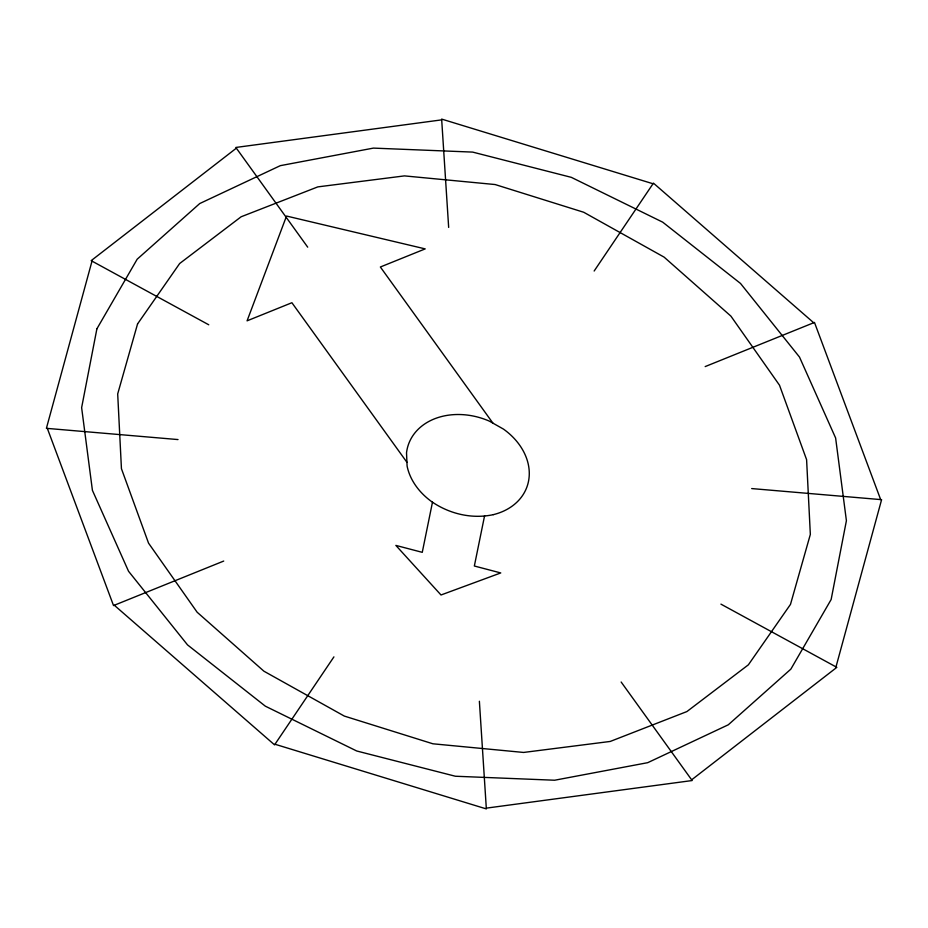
<?xml version="1.0" encoding="UTF-8"?>
<svg xmlns="http://www.w3.org/2000/svg" width="928" height="928" viewBox="0 0 928 928"><rect width="100%" height="100%" fill="white"/><g stroke="black" fill="none" stroke-linecap="round" stroke-linejoin="round"><path stroke-width="1.39" d="M432.483 502.176L422.263 552.334L395.862 545.409L441.009 594.987L500.749 572.936L474.347 566.01L484.602 515.713M92.011 261.116L46.4 428.33L178.014 439.57M835.989 666.884L881.6 499.67L751.692 488.569M333.918 656.873L274.56 744.871L114.318 605.253M594.152 271.022L653.44 183.129L813.682 322.747M236.35 148.178L91.164 260.652L208.754 324.788M691.65 779.822L836.836 667.348L720.928 604.128M223.718 561.057L113.529 605.566L47.34 428.411M705.176 366.583L814.471 322.434L880.66 499.589M441.693 119.863L235.84 147.459L307.702 247.161M486.307 808.137L692.16 780.541L621.145 682.01M653.01 183.756L441.647 119.086L448.665 227.418M274.99 744.244L486.353 808.914L479.382 701.255M492.919 423.145L380.364 266.997L425.198 248.89L286.532 216.038L247.08 320.833L291.902 302.725L406.94 462.306M96.895 328.814L81.629 407.659L92.417 490.355L128.54 571.265L187.514 644.879L265.338 706.173L356.7 750.984L455.37 776.237L554.642 780.228L647.721 762.677L728.294 724.791L790.853 669.134L831.14 599.523L846.406 520.678L835.618 437.981L799.495 357.071L740.521 283.458L662.696 222.163L571.335 177.352L472.665 152.099L373.404 148.109L280.314 165.66L199.74 203.545L137.182 259.202L96.895 328.814M137.553 323.942L117.694 393.913L121.44 468.686L148.538 543.135L197.13 612.213L263.912 671.199L344.323 716.08L432.9 743.792L523.589 752.446L610.23 741.449L686.894 711.567L748.374 664.819L790.482 604.395L810.341 534.424L806.594 459.65L779.497 385.201L730.904 316.123L664.123 257.137L583.712 212.257L495.134 184.544L404.446 175.891L317.805 186.888L241.141 216.769L179.661 263.517L137.553 323.942M493.302 514.657C472.155 519.239 449.836 514.019 432.065 501.932A62.93 49.254 19.8 0 1 407.09 466.018L406.522 452.794A62.93 49.254 19.8 0 1 489.276 421.092L503.463 429.096A62.93 49.254 19.8 0 1 493.302 514.657"/></g></svg>
